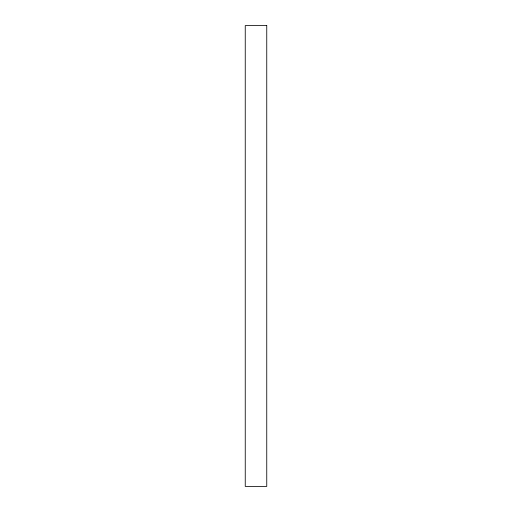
<?xml version="1.0" encoding="UTF-8"?>
<svg xmlns="http://www.w3.org/2000/svg" width="512" height="512" viewBox="0 0 512 512"><rect width="100%" height="100%" fill="white"/><g stroke="black" fill="none" stroke-linecap="round" stroke-linejoin="round"><path stroke-width="0.77" d="M266.752 25.6L245.248 25.6L245.248 486.4L266.752 486.4L266.752 25.6"/></g></svg>
